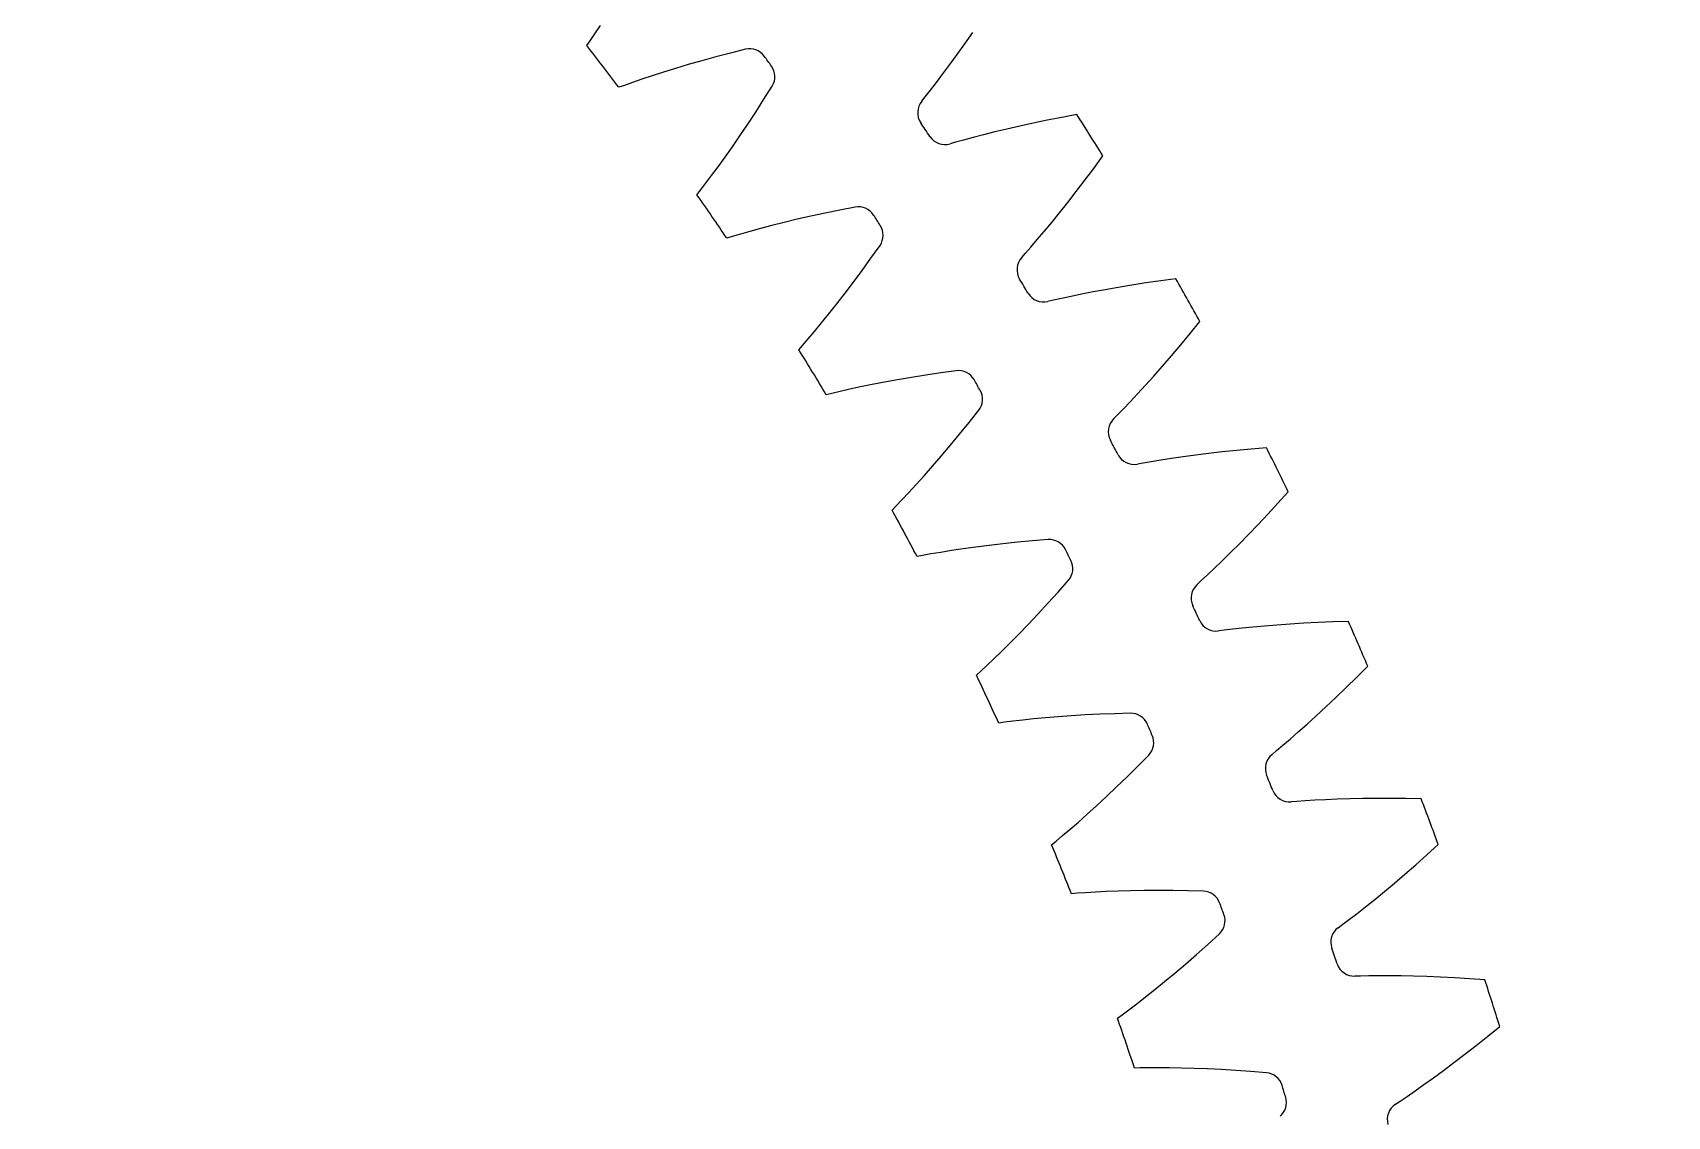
# Model space of a CAD drawing. Header units: millimetres. Extents: x -128 to 128, y -128 to 128.
# Drawn here: x 26.69 to 67.5, y 25.46 to 52.51 of the extents above; entities that cross this region are included whole.
import ezdxf

# ---------------------------------------------------------------- set-up
doc = ezdxf.new("R2010")
doc.units = ezdxf.units.MM

msp = doc.modelspace()

# ---------------------------------------------------------------- linework, layer by layer
at = {"layer": 'outer'}
msp.add_circle((0, 0), 128.494929, dxfattribs=at)
at = {"layer": 'thin_ring_external'}
for p, q in [((49.964304, 52.229743), (50.161381, 52.510892)), ((49.589761, 51.712653), (49.773355, 51.963327)), ((49.773355, 51.963327), (49.964304, 52.229743)), ((49.251612, 51.264786), (49.415116, 51.479119)), ((49.415116, 51.479119), (49.589761, 51.712653)), ((48.974026, 50.910333), (49.102577, 51.073013)), ((49.102577, 51.073013), (49.251612, 51.264786)), ((48.88684, 50.797968), (48.974026, 50.910333)), ((51.665941, 50.251359), (51.330539, 50.177945)), ((52.016217, 50.324125), (51.665941, 50.251359)), ((52.380504, 50.395715), (52.016217, 50.324125)), ((52.758094, 50.465668), (52.380504, 50.395715)), ((49.93097, 49.828941), (49.7313, 49.773068)), ((50.165383, 49.892495), (49.93097, 49.828941)), ((50.426189, 49.960699), (50.165383, 49.892495)), ((50.709009, 50.031778), (50.426189, 49.960699)), ((51.011094, 50.104503), (50.709009, 50.031778)), ((51.330539, 50.177945), (51.011094, 50.104503)), ((49.7313, 49.773068), (49.594003, 49.735957)), ((53.18198, 49.122751), (53.40827, 49.43301)), ((52.959964, 48.825196), (53.18198, 49.122751)), ((52.742944, 48.540784), (52.959964, 48.825196)), ((52.327465, 48.013746), (52.531769, 48.270065)), ((52.531769, 48.270065), (52.742944, 48.540784)), ((51.944969, 47.548461), (52.131311, 47.772774)), ((52.131311, 47.772774), (52.327465, 48.013746)), ((51.612102, 47.158844), (51.770735, 47.342757)), ((51.770735, 47.342757), (51.944969, 47.548461)), ((51.382603, 46.895173), (51.475413, 47.00294)), ((51.475413, 47.00294), (51.612102, 47.158844)), ((53.791455, 46.151183), (53.468677, 46.094148)), ((54.130168, 46.207374), (53.791455, 46.151183)), ((54.483703, 46.26216), (54.130168, 46.207374)), ((54.85117, 46.315056), (54.483703, 46.26216)), ((55.231839, 46.365638), (54.85117, 46.315056)), ((52.173629, 45.828491), (52.034617, 45.798439)), ((52.375892, 45.874096), (52.173629, 45.828491)), ((52.613244, 45.925598), (52.375892, 45.874096)), ((52.877192, 45.980396), (52.613244, 45.925598)), ((53.163273, 46.036941), (52.877192, 45.980396)), ((53.468677, 46.094148), (53.163273, 46.036941)), ((55.586603, 45.002829), (55.82844, 45.301129)), ((55.349683, 44.716999), (55.586603, 45.002829)), ((55.118423, 44.444039), (55.349683, 44.716999)), ((54.676576, 43.938903), (54.893701, 44.184455)), ((54.893701, 44.184455), (55.118423, 44.444039)), ((54.270821, 43.493756), (54.468373, 43.708261)), ((54.468373, 43.708261), (54.676576, 43.938903)), ((53.918494, 43.121643), (54.086311, 43.297216)), ((54.086311, 43.297216), (54.270821, 43.493756)), ((53.675831, 42.870034), (53.774022, 42.972922)), ((53.774022, 42.972922), (53.918494, 43.121643)), ((56.384693, 42.04284), (56.043553, 42.004017)), ((56.740564, 42.079503), (56.384693, 42.04284)), ((57.110252, 42.113567), (56.740564, 42.079503)), ((57.493008, 42.144645), (57.110252, 42.113567)), ((54.41136, 41.764354), (54.270994, 41.741439)), ((54.615687, 41.799571), (54.41136, 41.764354)), ((54.85536, 41.838887), (54.615687, 41.799571)), ((55.121762, 41.880136), (54.85536, 41.838887)), ((55.410356, 41.922), (55.121762, 41.880136)), ((55.718283, 41.963537), (55.410356, 41.922)), ((56.043553, 42.004017), (55.718283, 41.963537)), ((57.777723, 40.7655), (58.034475, 41.051062)), ((57.281622, 40.231344), (57.526517, 40.49214)), ((57.526517, 40.49214), (57.777723, 40.7655)), ((57.043938, 39.983574), (57.281622, 40.231344)), ((56.594851, 39.529718), (56.814558, 39.749428)), ((56.814558, 39.749428), (57.043938, 39.983574)), ((56.192298, 39.138718), (56.386603, 39.32558)), ((56.386603, 39.32558), (56.594851, 39.529718)), ((55.760541, 38.733052), (55.863859, 38.830792)), ((55.863859, 38.830792), (56.015736, 38.971942)), ((56.015736, 38.971942), (56.192298, 39.138718)), ((56.438654, 37.591257), (56.297302, 37.575539)), ((56.644513, 37.615996), (56.438654, 37.591257)), ((56.885881, 37.643023), (56.644513, 37.615996)), ((57.154042, 37.670615), (56.885881, 37.643023)), ((57.444397, 37.697689), (57.154042, 37.670615)), ((57.754043, 37.723449), (57.444397, 37.697689)), ((58.080955, 37.747267), (57.754043, 37.723449)), ((58.423633, 37.768621), (58.080955, 37.747267)), ((58.780912, 37.787065), (58.423633, 37.768621)), ((59.151857, 37.802208), (58.780912, 37.787065)), ((59.5357, 37.813702), (59.151857, 37.802208)), ((59.484788, 36.161641), (59.749624, 36.421818)), ((59.749624, 36.421818), (60.020623, 36.693898)), ((58.976871, 35.678379), (59.226896, 35.91369)), ((59.226896, 35.91369), (59.484788, 36.161641)), ((58.735835, 35.456252), (58.976871, 35.678379)), ((58.286796, 35.054808), (58.505195, 35.248046)), ((58.505195, 35.248046), (58.735835, 35.456252)), ((57.739469, 34.587357), (57.898355, 34.720568)), ((57.898355, 34.720568), (58.083203, 34.878111)), ((58.083203, 34.878111), (58.286796, 35.054808)), ((57.631296, 34.49502), (57.739469, 34.587357)), ((58.250224, 33.32009), (58.108253, 33.31161)), ((58.457077, 33.334285), (58.250224, 33.32009)), ((58.69951, 33.348952), (58.457077, 33.334285)), ((58.96873, 33.362816), (58.69951, 33.348952)), ((59.260089, 33.375029), (58.96873, 33.362816)), ((59.570646, 33.384945), (59.260089, 33.375029)), ((59.898348, 33.392039), (59.570646, 33.384945)), ((60.24167, 33.395868), (59.898348, 33.392039)), ((60.599424, 33.396045), (60.24167, 33.395868)), ((60.970658, 33.392228), (60.599424, 33.396045)), ((61.354588, 33.384108), (60.970658, 33.392228)), ((61.497162, 31.983116), (61.7817, 32.241004)), ((61.219387, 31.736801), (61.497162, 31.983116)), ((60.687456, 31.280104), (60.949171, 31.502342)), ((60.949171, 31.502342), (61.219387, 31.736801)), ((60.194423, 30.874416), (60.435393, 31.070574)), ((60.435393, 31.070574), (60.687456, 31.280104)), ((59.754093, 30.526511), (59.966442, 30.692582)), ((59.966442, 30.692582), (60.194423, 30.874416)), ((59.283214, 30.166995), (59.395961, 30.253688)), ((59.395961, 30.253688), (59.561441, 30.378612)), ((59.561441, 30.378612), (59.754093, 30.526511)), ((59.841341, 28.961994), (59.699123, 28.960774)), ((60.04865, 28.965609), (59.841341, 28.961994)), ((60.291515, 28.967878), (60.04865, 28.965609)), ((60.561092, 28.967977), (60.291515, 28.967878)), ((60.852695, 28.965297), (60.561092, 28.967977)), ((61.163353, 28.959343), (60.852695, 28.965297)), ((61.49099, 28.949696), (61.163353, 28.959343)), ((61.834059, 28.935989), (61.49099, 28.949696)), ((62.191356, 28.917899), (61.834059, 28.935989)), ((62.561911, 28.895131), (62.191356, 28.917899)), ((62.944925, 28.867418), (62.561911, 28.895131)), ((62.725788, 27.229164), (63.015778, 27.460974)), ((63.015778, 27.460974), (63.313112, 27.703996)), ((62.171232, 26.800223), (62.443953, 27.008808)), ((62.443953, 27.008808), (62.725788, 27.229164)), ((61.658127, 26.420239), (61.908798, 26.603837)), ((61.908798, 26.603837), (62.171232, 26.800223)), ((61.200607, 26.095271), (61.421159, 26.250282)), ((61.421159, 26.250282), (61.658127, 26.420239)), ((60.711985, 25.760267), (60.829012, 25.84109)), ((60.829012, 25.84109), (61.000655, 25.957402)), ((61.000655, 25.957402), (61.200607, 26.095271))]:
    msp.add_line(p, q, dxfattribs=at)
for centre, radius, start, end in [((49.233707, 50.511292), 0.45, 140.427217, 213.789177), ((-26.25, 0), 90.375, 33.527896, 33.789177), ((-26.25, 0), 93.75, 31.822226, 32.568018), ((49.463264, 50.166546), 0.45, 213.527896, 286.889856), ((51.71438, 46.59116), 0.45, 137.500388, 210.862348), ((-26.25, 0), 90.375, 30.601067, 30.862348), ((-26.25, 0), 93.75, 28.895396, 29.641189), ((51.926034, 46.235142), 0.45, 210.601067, 283.963027), ((53.991652, 42.549477), 0.45, 134.573558, 207.935518), ((-26.25, 0), 90.375, 27.674238, 27.935518), ((-26.25, 0), 93.75, 25.968567, 26.71436), ((54.184851, 42.183116), 0.45, 207.674238, 281.036198), ((56.059583, 38.396787), 0.45, 131.646729, 205.008689), ((-26.25, 0), 90.375, 24.747408, 25.008689), ((56.233824, 38.02104), 0.45, 204.747408, 278.109368), ((-26.25, 0), 93.75, 23.041738, 23.78753), ((57.912777, 34.143924), 0.45, 128.7199, 202.08186), ((-26.25, 0), 90.375, 21.820579, 22.08186), ((58.067605, 33.75977), 0.45, 201.820579, 275.182539), ((-26.25, 0), 93.75, 20.114909, 20.860701), ((59.546401, 29.801984), 0.45, 125.793071, 199.155031), ((-26.25, 0), 90.375, 18.89375, 19.155031), ((59.681412, 29.410426), 0.45, 198.89375, 272.25571), ((-26.25, 0), 93.75, 17.188079, 17.933872), ((60.956191, 25.382294), 0.45, 122.866241, 196.228201)]:
    msp.add_arc(centre, radius, start, end, dxfattribs=at)
at = {"layer": 'thin_ring_internal'}
for p, q in [((40.725382, 52.48129), (40.863053, 52.685996)), ((40.524269, 52.189649), (40.606342, 52.307612)), ((40.606342, 52.307612), (40.725382, 52.48129)), ((43.74349, 51.905121), (43.392488, 51.808837)), ((44.108983, 52.000841), (43.74349, 51.905121)), ((44.48746, 52.09659), (44.108983, 52.000841)), ((42.153923, 51.432231), (41.894188, 51.345356)), ((42.435922, 51.523312), (42.153923, 51.432231)), ((42.737501, 51.617136), (42.435922, 51.523312)), ((43.05681, 51.712602), (42.737501, 51.617136)), ((43.392488, 51.808837), (43.05681, 51.712602)), ((41.462599, 51.194342), (41.327525, 51.14529)), ((41.661008, 51.264827), (41.462599, 51.194342)), ((41.894188, 51.345356), (41.661008, 51.264827)), ((44.947861, 50.846226), (45.155879, 51.176591)), ((44.743882, 50.5282), (44.947861, 50.846226)), ((44.348589, 49.934621), (44.543845, 50.224131)), ((44.543845, 50.224131), (44.743882, 50.5282)), ((44.159124, 49.66044), (44.348589, 49.934621)), ((43.802933, 49.162564), (43.976699, 49.402614)), ((43.976699, 49.402614), (44.159124, 49.66044)), ((43.640048, 48.942387), (43.802933, 49.162564)), ((43.274665, 48.465281), (43.363057, 48.578587)), ((43.363057, 48.578587), (43.491403, 48.745504)), ((43.491403, 48.745504), (43.640048, 48.942387)), ((47.22686, 48.155934), (46.843719, 48.080997)), ((45.45333, 47.77276), (45.147077, 47.695545)), ((45.777375, 47.850646), (45.45333, 47.77276)), ((46.117808, 47.928407), (45.777375, 47.850646)), ((46.473544, 48.005379), (46.117808, 47.928407)), ((46.843719, 48.080997), (46.473544, 48.005379)), ((44.157241, 47.420218), (44.01969, 47.378615)), ((44.359204, 47.479763), (44.157241, 47.420218)), ((44.596434, 47.547438), (44.359204, 47.479763)), ((44.860525, 47.619999), (44.596434, 47.547438)), ((45.147077, 47.695545), (44.860525, 47.619999)), ((47.618292, 46.882294), (47.84404, 47.200806)), ((47.180907, 46.283191), (47.39725, 46.575882)), ((47.39725, 46.575882), (47.618292, 46.882294)), ((46.970133, 46.004775), (47.180907, 46.283191)), ((46.569745, 45.493871), (46.765977, 45.74135)), ((46.765977, 45.74135), (46.970133, 46.004775)), ((46.383129, 45.263668), (46.569745, 45.493871)), ((46.049289, 44.864243), (46.208464, 45.052714)), ((46.208464, 45.052714), (46.383129, 45.263668)), ((45.817571, 44.596274), (45.912019, 44.704583)), ((45.912019, 44.704583), (46.049289, 44.864243)), ((49.746976, 44.071563), (49.360314, 44.01766)), ((47.354905, 43.665651), (47.087245, 43.60762)), ((47.645154, 43.725436), (47.354905, 43.665651)), ((47.955167, 43.785811), (47.645154, 43.725436)), ((48.282983, 43.845885), (47.955167, 43.785811)), ((48.627154, 43.904939), (48.282983, 43.845885)), ((48.986562, 43.96237), (48.627154, 43.904939)), ((49.360314, 44.01766), (48.986562, 43.96237)), ((46.641761, 43.504574), (46.502143, 43.470545)), ((46.846673, 43.553001), (46.641761, 43.504574)), ((47.087245, 43.60762), (46.846673, 43.553001)), ((50.068271, 42.778447), (50.311077, 43.084156)), ((49.598822, 42.204123), (49.830827, 42.484563)), ((49.830827, 42.484563), (50.068271, 42.778447)), ((49.373159, 41.937633), (49.598822, 42.204123)), ((48.945468, 41.449356), (49.154922, 41.68575)), ((49.154922, 41.68575), (49.373159, 41.937633)), ((48.560635, 41.028587), (48.74656, 41.229687)), ((48.74656, 41.229687), (48.945468, 41.449356)), ((48.245621, 40.697164), (48.391406, 40.849089)), ((48.391406, 40.849089), (48.560635, 41.028587)), ((48.1454, 40.594174), (48.245621, 40.697164)), ((49.9227, 39.624832), (49.629619, 39.580987)), ((50.235547, 39.668188), (49.9227, 39.624832)), ((50.566154, 39.710271), (50.235547, 39.668188)), ((50.913037, 39.750442), (50.566154, 39.710271)), ((51.275045, 39.78816), (50.913037, 39.750442)), ((51.651259, 39.822957), (51.275045, 39.78816)), ((52.040287, 39.855664), (51.651259, 39.822957)), ((48.908743, 39.459095), (48.767474, 39.432741)), ((49.115994, 39.496259), (48.908743, 39.459095)), ((49.359189, 39.53766), (49.115994, 39.496259)), ((49.629619, 39.580987), (49.359189, 39.53766)), ((52.290487, 38.546932), (52.549624, 38.838926)), ((52.037348, 38.266454), (52.290487, 38.546932)), ((51.550495, 37.745332), (51.790375, 37.999101)), ((51.790375, 37.999101), (52.037348, 38.266454)), ((51.318829, 37.505743), (51.550495, 37.745332)), ((50.886171, 37.072661), (51.096779, 37.28114)), ((51.096779, 37.28114), (51.318829, 37.505743)), ((50.510763, 36.712026), (50.689542, 36.882014)), ((50.689542, 36.882014), (50.886171, 37.072661)), ((50.251203, 36.470925), (50.356899, 36.568289)), ((50.356899, 36.568289), (50.510763, 36.712026)), ((53.709715, 35.509407), (53.332163, 35.495206)), ((54.099949, 35.52082), (53.709715, 35.509407)), ((50.951421, 35.295854), (50.808925, 35.277254)), ((51.160393, 35.321645), (50.951421, 35.295854)), ((51.405486, 35.349703), (51.160393, 35.321645)), ((51.677878, 35.378198), (51.405486, 35.349703)), ((51.972916, 35.405973), (51.677878, 35.378198)), ((52.287664, 35.432179), (51.972916, 35.405973)), ((52.620076, 35.456145), (52.287664, 35.432179)), ((52.968635, 35.477313), (52.620076, 35.456145)), ((53.332163, 35.495206), (52.968635, 35.477313)), ((54.278306, 34.200378), (54.553003, 34.477785)), ((53.749025, 33.680676), (54.010229, 33.934142)), ((54.010229, 33.934142), (54.278306, 34.200378)), ((53.495645, 33.440385), (53.749025, 33.680676)), ((53.017256, 33.001662), (53.251241, 33.213804)), ((53.251241, 33.213804), (53.495645, 33.440385)), ((52.588831, 32.625371), (52.795578, 32.804996)), ((52.795578, 32.804996), (53.017256, 33.001662)), ((52.128697, 32.238833), (52.239552, 32.330279)), ((52.239552, 32.330279), (52.401035, 32.465399)), ((52.401035, 32.465399), (52.588831, 32.625371)), ((52.7637, 31.027277), (52.620401, 31.016486)), ((52.973769, 31.041617), (52.7637, 31.027277)), ((53.220028, 31.056249), (52.973769, 31.041617)), ((53.49357, 31.069827), (53.220028, 31.056249)), ((53.789685, 31.081448), (53.49357, 31.069827)), ((54.105394, 31.090427), (53.789685, 31.081448)), ((54.438619, 31.096205), (54.105394, 31.090427)), ((54.787813, 31.098307), (54.438619, 31.096205)), ((55.151776, 31.096321), (54.787813, 31.098307)), ((55.52954, 31.089883), (55.151776, 31.096321)), ((55.919815, 31.079969), (55.52954, 31.089883)), ((56.025798, 29.751757), (56.315234, 30.013748)), ((55.468926, 29.261733), (55.743581, 29.500557)), ((55.743581, 29.500557), (56.025798, 29.751757)), ((54.946389, 28.822742), (55.202802, 29.035638)), ((55.202802, 29.035638), (55.468926, 29.261733)), ((54.469081, 28.439427), (54.701168, 28.623695)), ((54.701168, 28.623695), (54.946389, 28.822742)), ((54.056583, 28.121883), (54.252833, 28.271361)), ((54.252833, 28.271361), (54.469081, 28.439427)), ((53.772278, 27.910527), (53.887961, 27.995783)), ((53.887961, 27.995783), (54.056583, 28.121883)), ((54.340172, 26.666102), (54.196496, 26.663153)), ((54.550709, 26.668949), (54.340172, 26.666102)), ((54.797401, 26.670111), (54.550709, 26.668949)), ((55.071276, 26.66873), (54.797401, 26.670111)), ((55.367583, 26.664164), (55.071276, 26.66873)), ((55.683312, 26.655889), (55.367583, 26.664164)), ((56.016355, 26.643461), (55.683312, 26.655889)), ((56.365143, 26.626491), (56.016355, 26.643461)), ((56.728454, 26.604632), (56.365143, 26.626491)), ((57.105303, 26.577574), (56.728454, 26.604632)), ((57.494454, 26.546362), (57.105303, 26.577574))]:
    msp.add_line(p, q, dxfattribs=at)
for centre, radius, start, end in [((-26.25, 0), 84.75, 37.119848, 38.010587), ((44.590041, 51.658438), 0.45, 36.100524, 103.17687), ((-26.25, 0), 88.125, 35.899476, 36.100524), ((44.770871, 51.409547), 0.45, 328.82313, 35.899476), ((-26.25, 0), 84.75, 33.989413, 34.880152), ((47.305361, 47.712834), 0.45, 32.970089, 100.046435), ((-26.25, 0), 88.125, 32.769042, 32.970089), ((47.472329, 47.45444), 0.45, 325.692695, 32.769042), ((-26.25, 0), 84.75, 30.858979, 31.749717), ((49.801162, 43.624837), 0.45, 29.839654, 96.916), ((-26.25, 0), 88.125, 29.638607, 29.839654), ((49.95377, 43.35771), 0.45, 322.562261, 29.638607), ((-26.25, 0), 84.75, 27.728544, 28.619282), ((52.069997, 39.406646), 0.45, 26.709219, 93.785566), ((-26.25, 0), 88.125, 26.508172, 26.709219), ((52.20779, 39.131584), 0.45, 319.431826, 26.508172), ((-26.25, 0), 84.75, 24.598109, 25.488848), ((54.105094, 35.07085), 0.45, 23.578784, 90.655131), ((-26.25, 0), 88.125, 23.377737, 23.578784), ((54.22766, 34.788674), 0.45, 316.301391, 23.377737), ((-26.25, 0), 84.75, 21.467674, 22.358413), ((55.90038, 30.630389), 0.45, 20.44835, 87.524696), ((-26.25, 0), 88.125, 20.247303, 20.44835), ((56.007354, 30.34194), 0.45, 313.170956, 20.247303), ((-26.25, 0), 84.75, 18.337239, 19.227978), ((57.450497, 26.098514), 0.45, 17.317915, 84.394261), ((-26.25, 0), 88.125, 17.116868, 17.317915), ((57.541559, 25.804655), 0.45, 310.040521, 17.116868)]:
    msp.add_arc(centre, radius, start, end, dxfattribs=at)

doc.saveas('drawing.dxf')
